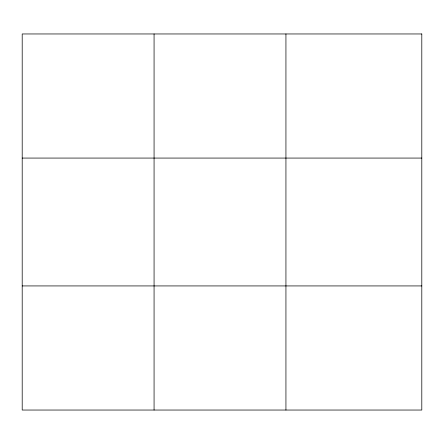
<?xml version="1.0" encoding="UTF-8"?>
<svg xmlns="http://www.w3.org/2000/svg" width="444" height="444" viewBox="0 0 444 444"><rect width="100%" height="100%" fill="white"/><g stroke="black" fill="none" stroke-linecap="round" stroke-linejoin="round"><path stroke-width="0.67" d="M154.068 33.96L154.068 410.04M285.936 33.96L285.936 410.04M22.2 158.07L421.8 158.07M22.2 285.93L421.8 285.93M421.8 33.96L421.8 410.04L22.2 410.04L22.2 33.96L421.8 33.96"/></g></svg>
